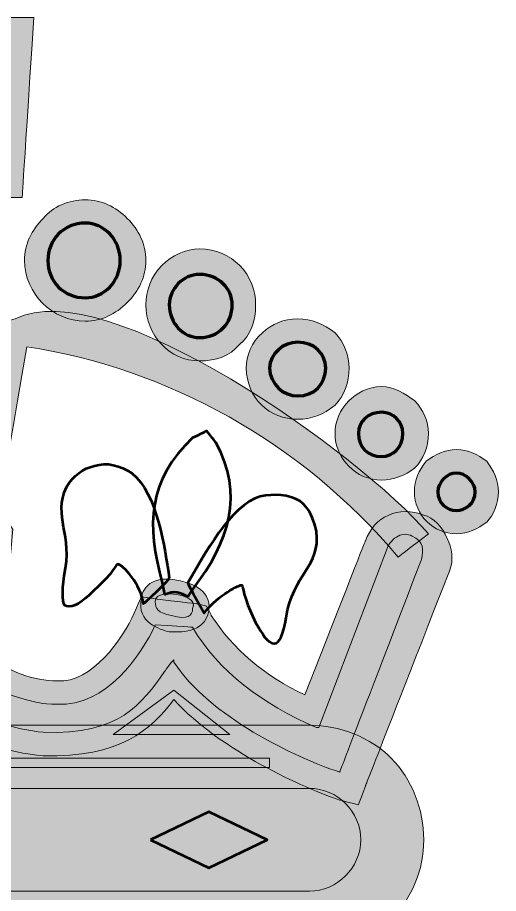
# Model space of a CAD drawing. Header units: inches. Extents: x -3 to 614, y 39 to 752.
# Drawn here: x 322.7 to 417.6, y 579.8 to 752.5 of the extents above; entities that cross this region are included whole.
import ezdxf

# ---------------------------------------------------------------- set-up
doc = ezdxf.new("R2010")
doc.units = ezdxf.units.IN
doc.header["$MEASUREMENT"] = 0
doc.layers.add('Layer 1', color=7, linetype='Continuous')

# ---------------------------------------------------------------- blocks, each defined once
blk = doc.blocks.new('block 2')
at = {"layer": 'Layer 1', "lineweight": 0}
blk.add_open_spline([(380.24, 567.79), (386.23, 567.79), (392.22, 570.56), (396.37, 574.7), (400.51, 578.85), (402.81, 584.37), (402.81, 590.36), (402.81, 596.35), (400.51, 602.34), (396.37, 606.48), (392.22, 610.63), (386.23, 612.93), (380.24, 612.93), (231.47, 612.93), (231.47, 612.93), (231.47, 612.93), (225.48, 612.93), (219.96, 610.63), (215.35, 606.48), (211.21, 602.34), (208.9, 596.35), (208.9, 590.36), (208.9, 577.92), (219.04, 567.79), (231.47, 567.79), (231.47, 567.79), (380.24, 567.79), (380.24, 567.79)], degree=3, knots=[0, 0, 0, 0, 1, 1, 1, 2, 2, 2, 3, 3, 3, 4, 4, 4, 5, 5, 5, 6, 6, 6, 7, 7, 7, 8, 8, 8, 9, 9, 9, 9], dxfattribs=at)
blk = doc.blocks.new('block 3')
at = {"layer": 'Layer 1', "true_color": 0xffffff}
h = blk.add_hatch(color=7, dxfattribs=at)
h.dxf.hatch_style = 2
edge = h.paths.add_edge_path()
edge.add_spline(control_points=[(380.24, 567.79), (386.23, 567.79), (392.22, 570.56), (396.37, 574.7), (400.51, 578.85), (402.81, 584.37), (402.81, 590.36), (402.81, 596.35), (400.51, 602.34), (396.37, 606.48), (392.22, 610.63), (386.23, 612.93), (380.24, 612.93), (231.47, 612.93), (231.47, 612.93), (231.47, 612.93), (225.48, 612.93), (219.96, 610.63), (215.35, 606.48), (211.21, 602.34), (208.9, 596.35), (208.9, 590.36), (208.9, 577.92), (219.04, 567.79), (231.47, 567.79), (231.47, 567.79), (380.24, 567.79), (380.24, 567.79)], knot_values=[0, 0, 0, 0, 1, 1, 1, 2, 2, 2, 3, 3, 3, 4, 4, 4, 5, 5, 5, 6, 6, 6, 7, 7, 7, 8, 8, 8, 9, 9, 9, 9], degree=3, periodic=1)
at = {"layer": 'Layer 1', "lineweight": 0}
blk.add_open_spline([(380.24, 567.79), (386.23, 567.79), (392.22, 570.56), (396.37, 574.7), (400.51, 578.85), (402.81, 584.37), (402.81, 590.36), (402.81, 596.35), (400.51, 602.34), (396.37, 606.48), (392.22, 610.63), (386.23, 612.93), (380.24, 612.93), (231.47, 612.93), (231.47, 612.93), (231.47, 612.93), (225.48, 612.93), (219.96, 610.63), (215.35, 606.48), (211.21, 602.34), (208.9, 596.35), (208.9, 590.36), (208.9, 577.92), (219.04, 567.79), (231.47, 567.79), (231.47, 567.79), (380.24, 567.79), (380.24, 567.79)], degree=3, knots=[0, 0, 0, 0, 1, 1, 1, 2, 2, 2, 3, 3, 3, 4, 4, 4, 5, 5, 5, 6, 6, 6, 7, 7, 7, 8, 8, 8, 9, 9, 9, 9], dxfattribs=at)
blk = doc.blocks.new('block 90')
at = {"layer": 'Layer 1', "lineweight": 0}
blk.add_open_spline([(417.55, 658.99), (417.55, 661.29), (416.63, 663.14), (415.25, 664.98), (413.41, 666.36), (411.57, 667.28), (409.26, 667.28), (406.96, 667.28), (405.12, 666.36), (403.28, 664.98), (401.89, 663.14), (400.97, 661.29), (400.97, 658.99), (400.97, 654.38), (404.66, 650.7), (409.26, 650.7), (411.57, 650.7), (413.41, 651.62), (415.25, 653), (416.63, 654.38), (417.55, 656.69), (417.55, 658.99)], degree=3, knots=[0, 0, 0, 0, 1, 1, 1, 2, 2, 2, 3, 3, 3, 4, 4, 4, 5, 5, 5, 6, 6, 6, 7, 7, 7, 7], dxfattribs=at)
blk = doc.blocks.new('block 91')
at = {"layer": 'Layer 1', "true_color": 0xffffff}
h = blk.add_hatch(color=7, dxfattribs=at)
h.dxf.hatch_style = 2
edge = h.paths.add_edge_path()
edge.add_spline(control_points=[(417.55, 658.99), (417.55, 661.29), (416.63, 663.14), (415.25, 664.98), (413.41, 666.36), (411.57, 667.28), (409.26, 667.28), (406.96, 667.28), (405.12, 666.36), (403.28, 664.98), (401.89, 663.14), (400.97, 661.29), (400.97, 658.99), (400.97, 654.38), (404.66, 650.7), (409.26, 650.7), (411.57, 650.7), (413.41, 651.62), (415.25, 653), (416.63, 654.38), (417.55, 656.69), (417.55, 658.99)], knot_values=[0, 0, 0, 0, 1, 1, 1, 2, 2, 2, 3, 3, 3, 4, 4, 4, 5, 5, 5, 6, 6, 6, 7, 7, 7, 7], degree=3, periodic=1)
at = {"layer": 'Layer 1', "lineweight": 0}
blk.add_open_spline([(417.55, 658.99), (417.55, 661.29), (416.63, 663.14), (415.25, 664.98), (413.41, 666.36), (411.57, 667.28), (409.26, 667.28), (406.96, 667.28), (405.12, 666.36), (403.28, 664.98), (401.89, 663.14), (400.97, 661.29), (400.97, 658.99), (400.97, 654.38), (404.66, 650.7), (409.26, 650.7), (411.57, 650.7), (413.41, 651.62), (415.25, 653), (416.63, 654.38), (417.55, 656.69), (417.55, 658.99)], degree=3, knots=[0, 0, 0, 0, 1, 1, 1, 2, 2, 2, 3, 3, 3, 4, 4, 4, 5, 5, 5, 6, 6, 6, 7, 7, 7, 7], dxfattribs=at)
blk = doc.blocks.new('block 92')
at = {"layer": 'Layer 1', "color": 18, "lineweight": 70, "true_color": 0x000000}
blk.add_open_spline([(409.26, 655.3), (407.42, 655.3), (405.58, 656.69), (405.58, 658.99), (405.58, 660.83), (407.42, 662.67), (409.26, 662.67), (411.11, 662.67), (412.95, 660.83), (412.95, 658.99), (412.95, 656.69), (411.11, 655.3), (409.26, 655.3)], degree=3, knots=[0, 0, 0, 0, 1, 1, 1, 2, 2, 2, 3, 3, 3, 4, 4, 4, 4], dxfattribs=at)
blk = doc.blocks.new('block 93')
at = {"layer": 'Layer 1', "lineweight": 0}
blk.add_lwpolyline([(353.53, 619.84), (364.58, 611.09), (341.55, 611.09), (353.53, 619.84)], dxfattribs=at)
blk = doc.blocks.new('block 94')
at = {"layer": 'Layer 1', "true_color": 0xffffff}
h = blk.add_hatch(color=7, dxfattribs=at)
h.dxf.hatch_style = 2
h.paths.add_polyline_path([(353.53, 619.84), (364.58, 611.09), (341.55, 611.09)])
at = {"layer": 'Layer 1', "lineweight": 0}
blk.add_lwpolyline([(353.53, 619.84), (364.58, 611.09), (341.55, 611.09), (353.53, 619.84), (353.53, 619.84)], dxfattribs=at)
blk = doc.blocks.new('block 95')
at = {"layer": 'Layer 1', "lineweight": 0}
blk.add_open_spline([(306.09, 627.21), (308.85, 629.97), (313, 629.51), (316.68, 626.75), (320.83, 623.52), (325.89, 621.68), (330.5, 621.68), (337.41, 621.22), (343.4, 629.97), (345.7, 635.04), (347.08, 638.26), (347.08, 638.26), (347.08, 638.26), (350.31, 637.8), (350.31, 637.8), (350.31, 637.8), (358.14, 636.88), (358.14, 636.88), (358.14, 636.88), (359.98, 636.42), (359.98, 636.42), (359.98, 636.42), (360.9, 634.58), (360.9, 634.58), (360.9, 634.58), (365.04, 628.13), (371.49, 622.6), (379.32, 618.92), (391.3, 649.32), (391.3, 649.32), (391.3, 649.32), (392.22, 651.62), (393.6, 653.46), (395.9, 654.38), (397.75, 655.3), (400.51, 655.3), (402.81, 654.38), (404.66, 653.92), (406.5, 652.08), (407.42, 649.78), (408.34, 647.94), (408.8, 645.63), (407.88, 643.33), (391.3, 600.95), (391.3, 600.95), (391.3, 600.95), (389.92, 597.27), (389.92, 597.27), (389.92, 597.27), (386.23, 598.19), (386.23, 598.19), (386.23, 598.19), (379.32, 600.49), (362.74, 607.86), (353.53, 618), (348.92, 612.01), (342.94, 606.48), (327.74, 606.94), (321.29, 607.4), (310.69, 610.17), (305.63, 617.08), (302.86, 621.22), (303.79, 624.91), (306.09, 627.21)], degree=3, knots=[0, 0, 0, 0, 1, 1, 1, 2, 2, 2, 3, 3, 3, 4, 4, 4, 5, 5, 5, 6, 6, 6, 7, 7, 7, 8, 8, 8, 9, 9, 9, 10, 10, 10, 11, 11, 11, 12, 12, 12, 13, 13, 13, 14, 14, 14, 15, 15, 15, 16, 16, 16, 17, 17, 17, 18, 18, 18, 19, 19, 19, 20, 20, 20, 21, 21, 21, 21], dxfattribs=at)
blk = doc.blocks.new('block 96')
at = {"layer": 'Layer 1', "true_color": 0xffffff}
h = blk.add_hatch(color=7, dxfattribs=at)
h.dxf.hatch_style = 2
edge = h.paths.add_edge_path()
edge.add_spline(control_points=[(306.09, 627.21), (308.85, 629.97), (313, 629.51), (316.68, 626.75), (320.83, 623.52), (325.89, 621.68), (330.5, 621.68), (337.41, 621.22), (343.4, 629.97), (345.7, 635.04), (347.08, 638.26), (347.08, 638.26), (347.08, 638.26), (350.31, 637.8), (350.31, 637.8), (350.31, 637.8), (358.14, 636.88), (358.14, 636.88), (358.14, 636.88), (359.98, 636.42), (359.98, 636.42), (359.98, 636.42), (360.9, 634.58), (360.9, 634.58), (360.9, 634.58), (365.04, 628.13), (371.49, 622.6), (379.32, 618.92), (391.3, 649.32), (391.3, 649.32), (391.3, 649.32), (392.22, 651.62), (393.6, 653.46), (395.9, 654.38), (397.75, 655.3), (400.51, 655.3), (402.81, 654.38), (404.66, 653.92), (406.5, 652.08), (407.42, 649.78), (408.34, 647.94), (408.8, 645.63), (407.88, 643.33), (391.3, 600.95), (391.3, 600.95), (391.3, 600.95), (389.92, 597.27), (389.92, 597.27), (389.92, 597.27), (386.23, 598.19), (386.23, 598.19), (386.23, 598.19), (379.32, 600.49), (362.74, 607.86), (353.53, 618), (348.92, 612.01), (342.94, 606.48), (327.74, 606.94), (321.29, 607.4), (310.69, 610.17), (305.63, 617.08), (302.86, 621.22), (303.79, 624.91), (306.09, 627.21)], knot_values=[0, 0, 0, 0, 1, 1, 1, 2, 2, 2, 3, 3, 3, 4, 4, 4, 5, 5, 5, 6, 6, 6, 7, 7, 7, 8, 8, 8, 9, 9, 9, 10, 10, 10, 11, 11, 11, 12, 12, 12, 13, 13, 13, 14, 14, 14, 15, 15, 15, 16, 16, 16, 17, 17, 17, 18, 18, 18, 19, 19, 19, 20, 20, 20, 21, 21, 21, 21], degree=3, periodic=1)
at = {"layer": 'Layer 1', "lineweight": 0}
blk.add_open_spline([(306.09, 627.21), (308.85, 629.97), (313, 629.51), (316.68, 626.75), (320.83, 623.52), (325.89, 621.68), (330.5, 621.68), (337.41, 621.22), (343.4, 629.97), (345.7, 635.04), (347.08, 638.26), (347.08, 638.26), (347.08, 638.26), (350.31, 637.8), (350.31, 637.8), (350.31, 637.8), (358.14, 636.88), (358.14, 636.88), (358.14, 636.88), (359.98, 636.42), (359.98, 636.42), (359.98, 636.42), (360.9, 634.58), (360.9, 634.58), (360.9, 634.58), (365.04, 628.13), (371.49, 622.6), (379.32, 618.92), (391.3, 649.32), (391.3, 649.32), (391.3, 649.32), (392.22, 651.62), (393.6, 653.46), (395.9, 654.38), (397.75, 655.3), (400.51, 655.3), (402.81, 654.38), (404.66, 653.92), (406.5, 652.08), (407.42, 649.78), (408.34, 647.94), (408.8, 645.63), (407.88, 643.33), (391.3, 600.95), (391.3, 600.95), (391.3, 600.95), (389.92, 597.27), (389.92, 597.27), (389.92, 597.27), (386.23, 598.19), (386.23, 598.19), (386.23, 598.19), (379.32, 600.49), (362.74, 607.86), (353.53, 618), (348.92, 612.01), (342.94, 606.48), (327.74, 606.94), (321.29, 607.4), (310.69, 610.17), (305.63, 617.08), (302.86, 621.22), (303.79, 624.91), (306.09, 627.21)], degree=3, knots=[0, 0, 0, 0, 1, 1, 1, 2, 2, 2, 3, 3, 3, 4, 4, 4, 5, 5, 5, 6, 6, 6, 7, 7, 7, 8, 8, 8, 9, 9, 9, 10, 10, 10, 11, 11, 11, 12, 12, 12, 13, 13, 13, 14, 14, 14, 15, 15, 15, 16, 16, 16, 17, 17, 17, 18, 18, 18, 19, 19, 19, 20, 20, 20, 21, 21, 21, 21], dxfattribs=at)
blk = doc.blocks.new('block 99')
at = {"layer": 'Layer 1', "lineweight": 0}
blk.add_open_spline([(231.47, 580.23), (225.94, 580.23), (221.34, 584.83), (221.34, 590.36), (221.34, 595.89), (225.94, 600.49), (231.47, 600.49), (380.24, 600.49), (380.24, 600.49), (380.24, 600.49), (385.77, 600.49), (390.38, 595.89), (390.38, 590.36), (390.38, 584.83), (385.77, 580.23), (380.24, 580.23), (380.24, 580.23), (231.47, 580.23), (231.47, 580.23)], degree=3, knots=[0, 0, 0, 0, 1, 1, 1, 2, 2, 2, 3, 3, 3, 4, 4, 4, 5, 5, 5, 6, 6, 6, 6], dxfattribs=at)
blk = doc.blocks.new('block 100')
at = {"layer": 'Layer 1', "color": 7, "lineweight": 53, "true_color": 0xffffff}
blk.add_lwpolyline([(348.92, 590.36), (360.44, 584.83), (371.95, 590.36), (360.44, 595.89), (348.92, 590.36)], dxfattribs=at)
blk = doc.blocks.new('block 105')
at = {"layer": 'Layer 1', "lineweight": 0}
blk.add_open_spline([(348, 704.59), (348, 707.81), (346.62, 710.58), (344.32, 712.88), (342.02, 715.18), (339.25, 716.56), (336.03, 716.56), (332.8, 716.56), (329.58, 715.18), (327.74, 712.88), (325.43, 710.58), (324.05, 707.81), (324.05, 704.59), (324.05, 698.14), (329.58, 692.61), (336.03, 692.61), (339.25, 692.61), (342.02, 694), (344.32, 696.3), (346.62, 698.6), (348, 701.36), (348, 704.59)], degree=3, knots=[0, 0, 0, 0, 1, 1, 1, 2, 2, 2, 3, 3, 3, 4, 4, 4, 5, 5, 5, 6, 6, 6, 7, 7, 7, 7], dxfattribs=at)
blk = doc.blocks.new('block 106')
at = {"layer": 'Layer 1', "true_color": 0xffffff}
h = blk.add_hatch(color=7, dxfattribs=at)
h.dxf.hatch_style = 2
edge = h.paths.add_edge_path()
edge.add_spline(control_points=[(348, 704.59), (348, 707.81), (346.62, 710.58), (344.32, 712.88), (342.02, 715.18), (339.25, 716.56), (336.03, 716.56), (332.8, 716.56), (329.58, 715.18), (327.74, 712.88), (325.43, 710.58), (324.05, 707.81), (324.05, 704.59), (324.05, 698.14), (329.58, 692.61), (336.03, 692.61), (339.25, 692.61), (342.02, 694), (344.32, 696.3), (346.62, 698.6), (348, 701.36), (348, 704.59)], knot_values=[0, 0, 0, 0, 1, 1, 1, 2, 2, 2, 3, 3, 3, 4, 4, 4, 5, 5, 5, 6, 6, 6, 7, 7, 7, 7], degree=3, periodic=1)
at = {"layer": 'Layer 1', "lineweight": 0}
blk.add_open_spline([(348, 704.59), (348, 707.81), (346.62, 710.58), (344.32, 712.88), (342.02, 715.18), (339.25, 716.56), (336.03, 716.56), (332.8, 716.56), (329.58, 715.18), (327.74, 712.88), (325.43, 710.58), (324.05, 707.81), (324.05, 704.59), (324.05, 698.14), (329.58, 692.61), (336.03, 692.61), (339.25, 692.61), (342.02, 694), (344.32, 696.3), (346.62, 698.6), (348, 701.36), (348, 704.59)], degree=3, knots=[0, 0, 0, 0, 1, 1, 1, 2, 2, 2, 3, 3, 3, 4, 4, 4, 5, 5, 5, 6, 6, 6, 7, 7, 7, 7], dxfattribs=at)
blk = doc.blocks.new('block 107')
at = {"layer": 'Layer 1', "color": 18, "lineweight": 70, "true_color": 0x000000}
blk.add_open_spline([(336.03, 697.22), (331.88, 697.22), (328.66, 700.44), (328.66, 704.59), (328.66, 708.73), (331.88, 711.96), (336.03, 711.96), (339.71, 711.96), (342.94, 708.73), (342.94, 704.59), (342.94, 700.44), (339.71, 697.22), (336.03, 697.22)], degree=3, knots=[0, 0, 0, 0, 1, 1, 1, 2, 2, 2, 3, 3, 3, 4, 4, 4, 4], dxfattribs=at)
blk = doc.blocks.new('block 108')
at = {"layer": 'Layer 1', "lineweight": 0}
blk.add_open_spline([(369.65, 695.84), (369.65, 698.6), (368.73, 701.36), (366.43, 703.67), (364.58, 705.51), (361.82, 706.89), (358.6, 706.89), (355.83, 706.89), (353.07, 705.51), (351.23, 703.67), (348.92, 701.36), (348, 698.6), (348, 695.84), (348, 689.85), (352.61, 684.78), (358.6, 684.78), (361.82, 684.78), (364.58, 685.7), (366.43, 688.01), (368.73, 689.85), (369.65, 692.61), (369.65, 695.84)], degree=3, knots=[0, 0, 0, 0, 1, 1, 1, 2, 2, 2, 3, 3, 3, 4, 4, 4, 5, 5, 5, 6, 6, 6, 7, 7, 7, 7], dxfattribs=at)
blk = doc.blocks.new('block 109')
at = {"layer": 'Layer 1', "true_color": 0xffffff}
h = blk.add_hatch(color=7, dxfattribs=at)
h.dxf.hatch_style = 2
edge = h.paths.add_edge_path()
edge.add_spline(control_points=[(369.65, 695.84), (369.65, 698.6), (368.73, 701.36), (366.43, 703.67), (364.58, 705.51), (361.82, 706.89), (358.6, 706.89), (355.83, 706.89), (353.07, 705.51), (351.23, 703.67), (348.92, 701.36), (348, 698.6), (348, 695.84), (348, 689.85), (352.61, 684.78), (358.6, 684.78), (361.82, 684.78), (364.58, 685.7), (366.43, 688.01), (368.73, 689.85), (369.65, 692.61), (369.65, 695.84)], knot_values=[0, 0, 0, 0, 1, 1, 1, 2, 2, 2, 3, 3, 3, 4, 4, 4, 5, 5, 5, 6, 6, 6, 7, 7, 7, 7], degree=3, periodic=1)
at = {"layer": 'Layer 1', "lineweight": 0}
blk.add_open_spline([(369.65, 695.84), (369.65, 698.6), (368.73, 701.36), (366.43, 703.67), (364.58, 705.51), (361.82, 706.89), (358.6, 706.89), (355.83, 706.89), (353.07, 705.51), (351.23, 703.67), (348.92, 701.36), (348, 698.6), (348, 695.84), (348, 689.85), (352.61, 684.78), (358.6, 684.78), (361.82, 684.78), (364.58, 685.7), (366.43, 688.01), (368.73, 689.85), (369.65, 692.61), (369.65, 695.84)], degree=3, knots=[0, 0, 0, 0, 1, 1, 1, 2, 2, 2, 3, 3, 3, 4, 4, 4, 5, 5, 5, 6, 6, 6, 7, 7, 7, 7], dxfattribs=at)
blk = doc.blocks.new('block 110')
at = {"layer": 'Layer 1', "color": 18, "lineweight": 70, "true_color": 0x000000}
blk.add_open_spline([(358.6, 689.39), (355.37, 689.39), (352.61, 692.15), (352.61, 695.84), (352.61, 699.06), (355.37, 701.83), (358.6, 701.83), (362.28, 701.83), (365.04, 699.06), (365.04, 695.84), (365.04, 692.15), (362.28, 689.39), (358.6, 689.39)], degree=3, knots=[0, 0, 0, 0, 1, 1, 1, 2, 2, 2, 3, 3, 3, 4, 4, 4, 4], dxfattribs=at)
blk = doc.blocks.new('block 111')
at = {"layer": 'Layer 1', "lineweight": 0}
blk.add_open_spline([(388.07, 683.4), (388.07, 685.7), (387.15, 688.47), (385.31, 690.31), (383.01, 692.15), (380.71, 693.07), (377.94, 693.07), (375.18, 693.07), (372.88, 692.15), (371.03, 690.31), (368.73, 688.47), (367.81, 685.7), (367.81, 683.4), (367.81, 677.41), (372.41, 673.27), (377.94, 673.27), (380.71, 673.27), (383.01, 674.19), (385.31, 676.03), (387.15, 677.87), (388.07, 680.64), (388.07, 683.4)], degree=3, knots=[0, 0, 0, 0, 1, 1, 1, 2, 2, 2, 3, 3, 3, 4, 4, 4, 5, 5, 5, 6, 6, 6, 7, 7, 7, 7], dxfattribs=at)
blk = doc.blocks.new('block 112')
at = {"layer": 'Layer 1', "true_color": 0xffffff}
h = blk.add_hatch(color=7, dxfattribs=at)
h.dxf.hatch_style = 2
edge = h.paths.add_edge_path()
edge.add_spline(control_points=[(388.07, 683.4), (388.07, 685.7), (387.15, 688.47), (385.31, 690.31), (383.01, 692.15), (380.71, 693.07), (377.94, 693.07), (375.18, 693.07), (372.88, 692.15), (371.03, 690.31), (368.73, 688.47), (367.81, 685.7), (367.81, 683.4), (367.81, 677.41), (372.41, 673.27), (377.94, 673.27), (380.71, 673.27), (383.01, 674.19), (385.31, 676.03), (387.15, 677.87), (388.07, 680.64), (388.07, 683.4)], knot_values=[0, 0, 0, 0, 1, 1, 1, 2, 2, 2, 3, 3, 3, 4, 4, 4, 5, 5, 5, 6, 6, 6, 7, 7, 7, 7], degree=3, periodic=1)
at = {"layer": 'Layer 1', "lineweight": 0}
blk.add_open_spline([(388.07, 683.4), (388.07, 685.7), (387.15, 688.47), (385.31, 690.31), (383.01, 692.15), (380.71, 693.07), (377.94, 693.07), (375.18, 693.07), (372.88, 692.15), (371.03, 690.31), (368.73, 688.47), (367.81, 685.7), (367.81, 683.4), (367.81, 677.41), (372.41, 673.27), (377.94, 673.27), (380.71, 673.27), (383.01, 674.19), (385.31, 676.03), (387.15, 677.87), (388.07, 680.64), (388.07, 683.4)], degree=3, knots=[0, 0, 0, 0, 1, 1, 1, 2, 2, 2, 3, 3, 3, 4, 4, 4, 5, 5, 5, 6, 6, 6, 7, 7, 7, 7], dxfattribs=at)
blk = doc.blocks.new('block 113')
at = {"layer": 'Layer 1', "color": 18, "lineweight": 70, "true_color": 0x000000}
blk.add_open_spline([(377.94, 677.87), (375.18, 677.87), (372.41, 680.18), (372.41, 683.4), (372.41, 686.16), (375.18, 688.47), (377.94, 688.47), (381.17, 688.47), (383.47, 686.16), (383.47, 683.4), (383.47, 680.18), (381.17, 677.87), (377.94, 677.87)], degree=3, knots=[0, 0, 0, 0, 1, 1, 1, 2, 2, 2, 3, 3, 3, 4, 4, 4, 4], dxfattribs=at)
blk = doc.blocks.new('block 114')
at = {"layer": 'Layer 1', "lineweight": 0}
blk.add_open_spline([(403.74, 670.5), (403.74, 672.81), (402.81, 675.11), (400.97, 676.95), (399.13, 678.33), (396.83, 679.72), (394.52, 679.72), (391.76, 679.72), (389.46, 678.33), (388.07, 676.95), (386.23, 675.11), (385.31, 672.81), (385.31, 670.5), (385.31, 665.44), (389.46, 661.29), (394.52, 661.29), (396.83, 661.29), (399.13, 662.21), (400.97, 663.6), (402.81, 665.44), (403.74, 667.74), (403.74, 670.5)], degree=3, knots=[0, 0, 0, 0, 1, 1, 1, 2, 2, 2, 3, 3, 3, 4, 4, 4, 5, 5, 5, 6, 6, 6, 7, 7, 7, 7], dxfattribs=at)
blk = doc.blocks.new('block 115')
at = {"layer": 'Layer 1', "true_color": 0xffffff}
h = blk.add_hatch(color=7, dxfattribs=at)
h.dxf.hatch_style = 2
edge = h.paths.add_edge_path()
edge.add_spline(control_points=[(403.74, 670.5), (403.74, 672.81), (402.81, 675.11), (400.97, 676.95), (399.13, 678.33), (396.83, 679.72), (394.52, 679.72), (391.76, 679.72), (389.46, 678.33), (388.07, 676.95), (386.23, 675.11), (385.31, 672.81), (385.31, 670.5), (385.31, 665.44), (389.46, 661.29), (394.52, 661.29), (396.83, 661.29), (399.13, 662.21), (400.97, 663.6), (402.81, 665.44), (403.74, 667.74), (403.74, 670.5)], knot_values=[0, 0, 0, 0, 1, 1, 1, 2, 2, 2, 3, 3, 3, 4, 4, 4, 5, 5, 5, 6, 6, 6, 7, 7, 7, 7], degree=3, periodic=1)
at = {"layer": 'Layer 1', "lineweight": 0}
blk.add_open_spline([(403.74, 670.5), (403.74, 672.81), (402.81, 675.11), (400.97, 676.95), (399.13, 678.33), (396.83, 679.72), (394.52, 679.72), (391.76, 679.72), (389.46, 678.33), (388.07, 676.95), (386.23, 675.11), (385.31, 672.81), (385.31, 670.5), (385.31, 665.44), (389.46, 661.29), (394.52, 661.29), (396.83, 661.29), (399.13, 662.21), (400.97, 663.6), (402.81, 665.44), (403.74, 667.74), (403.74, 670.5)], degree=3, knots=[0, 0, 0, 0, 1, 1, 1, 2, 2, 2, 3, 3, 3, 4, 4, 4, 5, 5, 5, 6, 6, 6, 7, 7, 7, 7], dxfattribs=at)
blk = doc.blocks.new('block 116')
at = {"layer": 'Layer 1', "color": 18, "lineweight": 70, "true_color": 0x000000}
blk.add_open_spline([(394.52, 665.9), (391.76, 665.9), (389.92, 667.74), (389.92, 670.5), (389.92, 672.81), (391.76, 674.65), (394.52, 674.65), (396.83, 674.65), (398.67, 672.81), (398.67, 670.5), (398.67, 667.74), (396.83, 665.9), (394.52, 665.9)], degree=3, knots=[0, 0, 0, 0, 1, 1, 1, 2, 2, 2, 3, 3, 3, 4, 4, 4, 4], dxfattribs=at)
blk = doc.blocks.new('block 121')
at = {"layer": 'Layer 1', "color": 7, "lineweight": 53, "true_color": 0xffffff}
blk.add_open_spline([(351.69, 638.72), (351.23, 641.03), (351.23, 641.03), (351.23, 641.03), (348, 652.54), (348.46, 661.29), (357.21, 669.58), (359.98, 670.97), (359.98, 670.97), (359.98, 670.97), (361.82, 668.66), (361.82, 668.66), (361.82, 668.66), (367.35, 658.53), (364.58, 649.32), (357.21, 639.64), (356.29, 638.26), (356.29, 638.26), (356.29, 638.26), (354.91, 639.18), (353.53, 639.64), (351.69, 638.72)], degree=3, knots=[0, 0, 0, 0, 1, 1, 1, 2, 2, 2, 3, 3, 3, 4, 4, 4, 5, 5, 5, 6, 6, 6, 7, 7, 7, 7], dxfattribs=at)
blk = doc.blocks.new('block 122')
at = {"layer": 'Layer 1', "color": 7, "lineweight": 53, "true_color": 0xffffff}
blk.add_open_spline([(352.61, 641.95), (351.69, 647.94), (350.31, 658.53), (345.24, 662.67), (342.94, 664.06), (340.17, 664.98), (337.87, 664.06), (335.57, 663.6), (333.72, 662.21), (332.34, 659.91), (329.58, 653.92), (333.72, 650.7), (331.88, 642.41), (331.42, 639.18), (331.42, 636.42), (332.34, 636.42), (333.72, 635.96), (335.57, 637.34), (337.41, 639.18), (342.02, 643.33), (342.02, 644.71), (342.48, 644.71), (343.4, 644.71), (347.08, 640.57), (347.54, 636.88), (347.54, 636.88), (352.61, 641.49), (352.61, 641.95)], degree=3, knots=[0, 0, 0, 0, 1, 1, 1, 2, 2, 2, 3, 3, 3, 4, 4, 4, 5, 5, 5, 6, 6, 6, 7, 7, 7, 8, 8, 8, 9, 9, 9, 9], dxfattribs=at)
blk = doc.blocks.new('block 123')
at = {"layer": 'Layer 1', "color": 7, "lineweight": 53, "true_color": 0xffffff}
blk.add_open_spline([(356.29, 641.03), (359.52, 646.55), (364.58, 656.23), (370.57, 658.07), (373.34, 658.53), (376.1, 658.53), (378.4, 657.15), (380.24, 655.77), (381.17, 653.46), (381.63, 651.16), (382.55, 644.25), (377.02, 642.87), (375.64, 634.12), (375.18, 630.89), (374.26, 629.05), (373.34, 629.05), (371.95, 629.05), (371.03, 630.89), (369.65, 633.2), (366.89, 638.72), (367.35, 640.11), (366.89, 640.57), (365.97, 640.57), (361.36, 637.8), (359.52, 635.04), (359.52, 635.04), (356.29, 640.57), (356.29, 641.03)], degree=3, knots=[0, 0, 0, 0, 1, 1, 1, 2, 2, 2, 3, 3, 3, 4, 4, 4, 5, 5, 5, 6, 6, 6, 7, 7, 7, 8, 8, 8, 9, 9, 9, 9], dxfattribs=at)
blk = doc.blocks.new('block 127')
at = {"layer": 'Layer 1', "color": 18, "lineweight": 9, "true_color": 0x000000}
blk.add_lwpolyline([(239.76, 604.64), (239.76, 606.48), (372.41, 606.48), (372.41, 604.64), (239.76, 604.64)], dxfattribs=at)
blk = doc.blocks.new('block 128')
at = {"layer": 'Layer 1', "lineweight": 0}
blk.add_open_spline([(289.97, 693.07), (292.27, 692.15), (295.49, 692.61), (295.49, 696.3), (295.49, 699.52), (297.8, 699.52), (299.64, 699.52), (297.8, 700.9), (296.42, 702.75), (295.49, 705.05), (294.11, 708.73), (295.96, 715.18), (299.64, 717.02), (288.59, 717.02), (288.59, 717.02), (288.59, 717.02), (285.82, 752.49), (285.82, 752.49), (285.82, 752.49), (325.89, 752.49), (325.89, 752.49), (325.89, 752.49), (323.59, 717.02), (323.59, 717.02), (323.59, 717.02), (312.54, 717.02), (312.54, 717.02), (312.54, 717.02), (316.22, 714.26), (317.6, 708.27), (316.22, 705.05), (315.3, 702.75), (314.38, 700.9), (312.54, 699.52), (314.38, 699.52), (316.68, 699.52), (316.68, 696.3), (316.68, 692.61), (319.91, 692.15), (322.21, 693.07), (340.17, 702.29), (390.38, 666.36), (403.74, 650.7), (397.75, 646.09), (397.75, 646.09), (397.75, 646.09), (378.86, 668.66), (352.15, 683.4), (324.51, 687.55), (318.99, 655.3), (318.99, 655.3), (318.99, 655.3), (321.75, 651.62), (321.75, 651.62), (321.75, 651.62), (318.06, 609.71), (318.06, 609.71), (318.06, 609.71), (293.65, 609.71), (293.65, 609.71), (293.65, 609.71), (289.97, 651.62), (289.97, 651.62), (289.97, 651.62), (292.73, 655.3), (292.73, 655.3), (292.73, 655.3), (287.66, 687.55), (287.66, 687.55), (287.66, 687.55), (259.57, 683.4), (233.31, 668.66), (214.43, 646.09), (207.98, 650.7), (207.98, 650.7), (207.98, 650.7), (221.8, 666.36), (272, 702.29), (289.97, 693.07)], degree=3, knots=[0, 0, 0, 0, 1, 1, 1, 2, 2, 2, 3, 3, 3, 4, 4, 4, 5, 5, 5, 6, 6, 6, 7, 7, 7, 8, 8, 8, 9, 9, 9, 10, 10, 10, 11, 11, 11, 12, 12, 12, 13, 13, 13, 14, 14, 14, 15, 15, 15, 16, 16, 16, 17, 17, 17, 18, 18, 18, 19, 19, 19, 20, 20, 20, 21, 21, 21, 22, 22, 22, 23, 23, 23, 24, 24, 24, 25, 25, 25, 26, 26, 26, 26], dxfattribs=at)
blk = doc.blocks.new('block 133')
at = {"layer": 'Layer 1', "true_color": 0xffffff}
h = blk.add_hatch(color=7, dxfattribs=at)
h.dxf.hatch_style = 2
edge = h.paths.add_edge_path()
edge.add_spline(control_points=[(207.98, 650.7), (207.98, 650.7), (207.98, 650.7), (214.43, 646.09), (233.31, 668.66), (259.57, 683.4), (287.66, 687.55), (287.66, 687.55), (287.66, 687.55), (292.73, 655.3), (292.73, 655.3), (292.73, 655.3), (289.97, 651.62), (289.97, 651.62), (289.97, 651.62), (293.65, 609.71), (293.65, 609.71), (293.65, 609.71), (318.06, 609.71), (318.06, 609.71), (318.06, 609.71), (321.75, 651.62), (321.75, 651.62), (321.75, 651.62), (318.99, 655.3), (318.99, 655.3), (318.99, 655.3), (324.51, 687.55), (352.15, 683.4), (378.86, 668.66), (397.75, 646.09), (397.75, 646.09), (397.75, 646.09), (403.74, 650.7), (390.38, 666.36), (340.17, 702.29), (322.21, 693.07), (319.91, 692.15), (316.68, 692.61), (316.68, 696.3), (316.68, 699.52), (314.38, 699.52), (312.54, 699.52), (314.38, 700.9), (315.3, 702.75), (316.22, 705.05), (317.6, 708.27), (316.22, 714.26), (312.54, 717.02), (312.54, 717.02), (312.54, 717.02), (323.59, 717.02), (323.59, 717.02), (323.59, 717.02), (325.89, 752.49), (325.89, 752.49), (325.89, 752.49), (285.82, 752.49), (285.82, 752.49), (285.82, 752.49), (288.59, 717.02), (288.59, 717.02), (288.59, 717.02), (299.64, 717.02), (295.96, 715.18), (294.11, 708.73), (295.49, 705.05), (296.42, 702.75), (297.8, 700.9), (299.64, 699.52), (297.8, 699.52), (295.49, 699.52), (295.49, 696.3), (295.49, 692.61), (292.27, 692.15), (289.97, 693.07), (272, 702.29), (221.8, 666.36), (207.98, 650.7)], knot_values=[0, 0, 0, 0, 1, 1, 1, 2, 2, 2, 3, 3, 3, 4, 4, 4, 5, 5, 5, 6, 6, 6, 7, 7, 7, 8, 8, 8, 9, 9, 9, 10, 10, 10, 11, 11, 11, 12, 12, 12, 13, 13, 13, 14, 14, 14, 15, 15, 15, 16, 16, 16, 17, 17, 17, 18, 18, 18, 19, 19, 19, 20, 20, 20, 21, 21, 21, 22, 22, 22, 23, 23, 23, 24, 24, 24, 25, 25, 25, 26, 26, 26, 26], degree=3, periodic=1)
edge = h.paths.add_edge_path()
edge.add_spline(control_points=[(305.17, 735.45), (305.17, 735.45), (301.48, 735.91), (296.42, 741.44), (290.89, 747.42), (289.97, 750.65), (289.97, 750.65), (289.97, 750.65), (294.11, 749.73), (299.64, 744.2), (306.09, 739.13), (305.17, 735.45), (305.17, 735.45)], knot_values=[0, 0, 0, 0, 1, 1, 1, 2, 2, 2, 3, 3, 3, 4, 4, 4, 4], degree=3, periodic=1)
edge = h.paths.add_edge_path()
edge.add_spline(control_points=[(321.29, 750.19), (321.29, 750.19), (320.37, 746.04), (315.3, 740.52), (309.77, 734.53), (306.55, 734.99), (306.55, 734.99), (306.55, 734.99), (306.55, 738.67), (312.54, 743.74), (318.52, 749.27), (321.29, 750.19), (321.29, 750.19)], knot_values=[0, 0, 0, 0, 1, 1, 1, 2, 2, 2, 3, 3, 3, 4, 4, 4, 4], degree=3, periodic=1)
edge = h.paths.add_edge_path()
edge.add_spline(control_points=[(306.09, 734.99), (306.09, 734.99), (309.31, 734.53), (314.84, 729), (320.37, 723.01), (320.83, 719.79), (320.83, 719.79), (320.83, 719.79), (317.14, 720.71), (311.62, 725.78), (305.17, 731.3), (306.09, 734.99), (306.09, 734.99)], knot_values=[0, 0, 0, 0, 1, 1, 1, 2, 2, 2, 3, 3, 3, 4, 4, 4, 4], degree=3, periodic=1)
edge = h.paths.add_edge_path()
edge.add_spline(control_points=[(299.64, 725.32), (293.65, 719.79), (290.89, 719.33), (290.89, 719.33), (290.89, 719.33), (291.81, 723.01), (296.88, 728.54), (302.4, 734.99), (305.63, 734.07), (305.63, 734.07), (305.63, 734.07), (305.17, 730.84), (299.64, 725.32)], knot_values=[0, 0, 0, 0, 1, 1, 1, 2, 2, 2, 3, 3, 3, 4, 4, 4, 4], degree=3, periodic=1)
at = {"layer": 'Layer 1', "lineweight": 0}
for points, knots in [([(207.98, 650.7), (207.98, 650.7), (207.98, 650.7), (214.43, 646.09), (233.31, 668.66), (259.57, 683.4), (287.66, 687.55), (287.66, 687.55), (287.66, 687.55), (292.73, 655.3), (292.73, 655.3), (292.73, 655.3), (289.97, 651.62), (289.97, 651.62), (289.97, 651.62), (293.65, 609.71), (293.65, 609.71), (293.65, 609.71), (318.06, 609.71), (318.06, 609.71), (318.06, 609.71), (321.75, 651.62), (321.75, 651.62), (321.75, 651.62), (318.99, 655.3), (318.99, 655.3), (318.99, 655.3), (324.51, 687.55), (352.15, 683.4), (378.86, 668.66), (397.75, 646.09), (397.75, 646.09), (397.75, 646.09), (403.74, 650.7), (390.38, 666.36), (340.17, 702.29), (322.21, 693.07), (319.91, 692.15), (316.68, 692.61), (316.68, 696.3), (316.68, 699.52), (314.38, 699.52), (312.54, 699.52), (314.38, 700.9), (315.3, 702.75), (316.22, 705.05), (317.6, 708.27), (316.22, 714.26), (312.54, 717.02), (312.54, 717.02), (312.54, 717.02), (323.59, 717.02), (323.59, 717.02), (323.59, 717.02), (325.89, 752.49), (325.89, 752.49), (325.89, 752.49), (285.82, 752.49), (285.82, 752.49), (285.82, 752.49), (288.59, 717.02), (288.59, 717.02), (288.59, 717.02), (299.64, 717.02), (295.96, 715.18), (294.11, 708.73), (295.49, 705.05), (296.42, 702.75), (297.8, 700.9), (299.64, 699.52), (297.8, 699.52), (295.49, 699.52), (295.49, 696.3), (295.49, 692.61), (292.27, 692.15), (289.97, 693.07), (272, 702.29), (221.8, 666.36), (207.98, 650.7)], [0, 0, 0, 0, 1, 1, 1, 2, 2, 2, 3, 3, 3, 4, 4, 4, 5, 5, 5, 6, 6, 6, 7, 7, 7, 8, 8, 8, 9, 9, 9, 10, 10, 10, 11, 11, 11, 12, 12, 12, 13, 13, 13, 14, 14, 14, 15, 15, 15, 16, 16, 16, 17, 17, 17, 18, 18, 18, 19, 19, 19, 20, 20, 20, 21, 21, 21, 22, 22, 22, 23, 23, 23, 24, 24, 24, 25, 25, 25, 26, 26, 26, 26]), ([(305.17, 735.45), (305.17, 735.45), (301.48, 735.91), (296.42, 741.44), (290.89, 747.42), (289.97, 750.65), (289.97, 750.65), (289.97, 750.65), (294.11, 749.73), (299.64, 744.2), (306.09, 739.13), (305.17, 735.45), (305.17, 735.45)], [0, 0, 0, 0, 1, 1, 1, 2, 2, 2, 3, 3, 3, 4, 4, 4, 4]), ([(321.29, 750.19), (321.29, 750.19), (320.37, 746.04), (315.3, 740.52), (309.77, 734.53), (306.55, 734.99), (306.55, 734.99), (306.55, 734.99), (306.55, 738.67), (312.54, 743.74), (318.52, 749.27), (321.29, 750.19), (321.29, 750.19)], [0, 0, 0, 0, 1, 1, 1, 2, 2, 2, 3, 3, 3, 4, 4, 4, 4]), ([(299.64, 725.32), (293.65, 719.79), (290.89, 719.33), (290.89, 719.33), (290.89, 719.33), (291.81, 723.01), (296.88, 728.54), (302.4, 734.99), (305.63, 734.07), (305.63, 734.07), (305.63, 734.07), (305.17, 730.84), (299.64, 725.32)], [0, 0, 0, 0, 1, 1, 1, 2, 2, 2, 3, 3, 3, 4, 4, 4, 4]), ([(306.09, 734.99), (306.09, 734.99), (309.31, 734.53), (314.84, 729), (320.37, 723.01), (320.83, 719.79), (320.83, 719.79), (320.83, 719.79), (317.14, 720.71), (311.62, 725.78), (305.17, 731.3), (306.09, 734.99), (306.09, 734.99)], [0, 0, 0, 0, 1, 1, 1, 2, 2, 2, 3, 3, 3, 4, 4, 4, 4])]:
    blk.add_open_spline(points, degree=3, knots=knots, dxfattribs=at)
blk = doc.blocks.new('block 137')
at = {"layer": 'Layer 1', "lineweight": 0}
blk.add_open_spline([(309.31, 623.98), (310.23, 624.44), (312.08, 624.91), (313.92, 623.06), (318.99, 619.38), (324.97, 617.08), (330.5, 617.08), (340.17, 616.61), (347.08, 626.75), (349.85, 632.74), (357.21, 632.28), (357.21, 632.28), (357.21, 632.28), (362.28, 623.52), (371.03, 617.08), (381.63, 612.47), (382.09, 612.47), (382.09, 612.47), (382.09, 612.47), (382.09, 612.47), (395.44, 647.47), (395.44, 647.47), (395.9, 648.86), (396.83, 649.78), (397.75, 650.24), (398.67, 650.7), (399.59, 650.7), (400.51, 650.24), (402.81, 649.32), (402.81, 647.47), (402.35, 645.63), (386.23, 603.72), (386.23, 603.72), (386.23, 603.72), (377.48, 606.48), (360.44, 614.77), (353.53, 625.37), (353.53, 625.37), (353.53, 625.83), (353.53, 625.83), (353.07, 625.37), (353.07, 625.37), (353.07, 625.37), (351.69, 623.52), (351.69, 623.52), (351.69, 623.52), (347.08, 617.08), (342.94, 611.09), (327.74, 611.55), (322.67, 612.01), (313.46, 614.31), (309.31, 619.84), (308.39, 621.22), (308.39, 623.06), (309.31, 623.98)], degree=3, knots=[0, 0, 0, 0, 1, 1, 1, 2, 2, 2, 3, 3, 3, 4, 4, 4, 5, 5, 5, 6, 6, 6, 7, 7, 7, 8, 8, 8, 9, 9, 9, 10, 10, 10, 11, 11, 11, 12, 12, 12, 13, 13, 13, 14, 14, 14, 15, 15, 15, 16, 16, 16, 17, 17, 17, 18, 18, 18, 18], dxfattribs=at)
blk = doc.blocks.new('block 138')
at = {"layer": 'Layer 1', "color": 7, "lineweight": 9, "true_color": 0xffffff}
blk.add_open_spline([(352.61, 631.35), (354.45, 631.35), (359.52, 630.89), (360.44, 635.5), (360.9, 640.11), (356.29, 641.03), (354.45, 641.49), (348, 642.87), (347.08, 638.72), (347.08, 637.8), (346.16, 633.2), (350.77, 631.81), (352.61, 631.35)], degree=3, knots=[0, 0, 0, 0, 1, 1, 1, 2, 2, 2, 3, 3, 3, 4, 4, 4, 4], dxfattribs=at)
blk = doc.blocks.new('block 139')
at = {"layer": 'Layer 1', "true_color": 0xffffff}
h = blk.add_hatch(color=7, dxfattribs=at)
edge = h.paths.add_edge_path()
edge.add_spline(control_points=[(352.61, 631.35), (354.45, 631.35), (359.52, 630.89), (360.44, 635.5), (360.9, 640.11), (356.29, 641.03), (354.45, 641.49), (348, 642.87), (347.08, 638.72), (347.08, 637.8), (346.16, 633.2), (350.77, 631.81), (352.61, 631.35)], knot_values=[0, 0, 0, 0, 1, 1, 1, 2, 2, 2, 3, 3, 3, 4, 4, 4, 4], degree=3, periodic=1)
at = {"layer": 'Layer 1', "lineweight": 0}
blk.add_open_spline([(352.61, 631.35), (354.45, 631.35), (359.52, 630.89), (360.44, 635.5), (360.9, 640.11), (356.29, 641.03), (354.45, 641.49), (348, 642.87), (347.08, 638.72), (347.08, 637.8), (346.16, 633.2), (350.77, 631.81), (352.61, 631.35)], degree=3, knots=[0, 0, 0, 0, 1, 1, 1, 2, 2, 2, 3, 3, 3, 4, 4, 4, 4], dxfattribs=at)
blk = doc.blocks.new('block 140')
at = {"layer": 'Layer 1', "lineweight": 0}
blk.add_open_spline([(353.07, 634.58), (356.29, 633.66), (357.21, 634.58), (357.21, 635.96), (357.68, 636.88), (357.21, 638.26), (353.99, 638.72), (350.77, 639.18), (349.85, 638.26), (349.85, 637.34), (349.85, 635.96), (350.31, 635.04), (353.07, 634.58)], degree=3, knots=[0, 0, 0, 0, 1, 1, 1, 2, 2, 2, 3, 3, 3, 4, 4, 4, 4], dxfattribs=at)

msp = doc.modelspace()

# ---------------------------------------------------------------- block references
at = {"layer": 'Layer 1'}
for name in ['block 128', 'block 133', 'block 105', 'block 106', 'block 107', 'block 108', 'block 109', 'block 110', 'block 111', 'block 112', 'block 113', 'block 114', 'block 115', 'block 116', 'block 121', 'block 90', 'block 91', 'block 122', 'block 92', 'block 123', 'block 95', 'block 96', 'block 137', 'block 138', 'block 139', 'block 140', 'block 93', 'block 94', 'block 2', 'block 3', 'block 127', 'block 99', 'block 100']:
    msp.add_blockref(name, (0, 0), dxfattribs=at)

doc.saveas('drawing.dxf')
